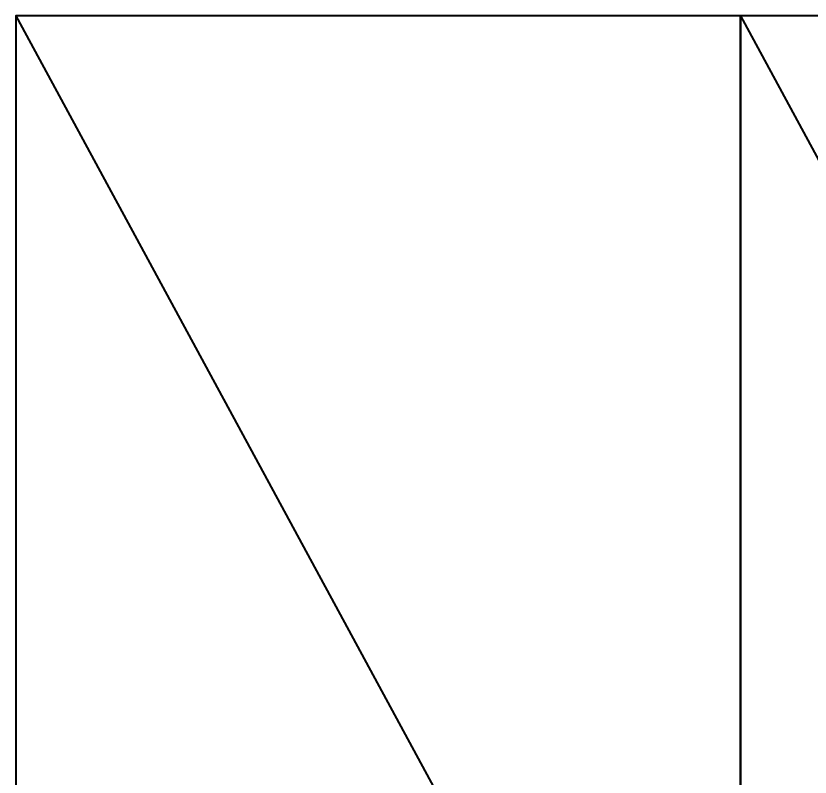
# Model space of a CAD drawing. Header units: millimetres. Extents: x -27104 to 125781, y -3376 to 46996.
# Drawn here: x 57003.3 to 57073, y 18583.9 to 18650.7 of the extents above; entities that cross this region are included whole.
import ezdxf
from ezdxf.enums import TextEntityAlignment as Align

# ---------------------------------------------------------------- set-up
doc = ezdxf.new("R2010")
doc.units = ezdxf.units.MM
doc.header["$LTSCALE"] = 100
doc.header["$MEASUREMENT"] = 0
doc.layers.get('0').update_dxf_attribs({"linetype": 'CONTINUOUS'})
doc.layers.add('ELE9', color=9, linetype='CONTINUOUS')
doc.layers.add('주차-화물', color=251, linetype='CONTINUOUS')
doc.styles.add('나눔바른고딕', font='NanumBarunGothic.ttf')

# ---------------------------------------------------------------- blocks, each defined once
blk = doc.blocks.new('sdfsgfdgdfg')
at = {"layer": '주차-화물', "ltscale": 0.1}
blk.add_lwpolyline([(36469107.6, 558896.3), (36469107.6, 564896.3), (36465857.6, 564896.3), (36465857.6, 558896.3), (36469107.6, 558896.3), (36465857.6, 564896.3)], dxfattribs=at)
at = {"layer": '주차-화물', "style": '나눔바른고딕'}
blk.add_text('화물용', height=450, rotation=90, dxfattribs=at).set_placement((36468546.8, 563727.8), align=Align.MIDDLE_CENTER)
blk = doc.blocks.new('ggtyu')
at = {"layer": 'ELE9', "color": 253, "xscale": 0.01956378461538462, "yscale": 0.01956378461538462, "zscale": 0.01956378461538462, "rotation": 180}
for p in [(770287.593, 29748.656), (770351.175, 29748.656)]:
    blk.add_blockref('sdfsgfdgdfg', p, dxfattribs=at)

msp = doc.modelspace()

# ---------------------------------------------------------------- block references
msp.add_blockref('ggtyu', (189.458, -163.799))

doc.saveas('drawing.dxf')
